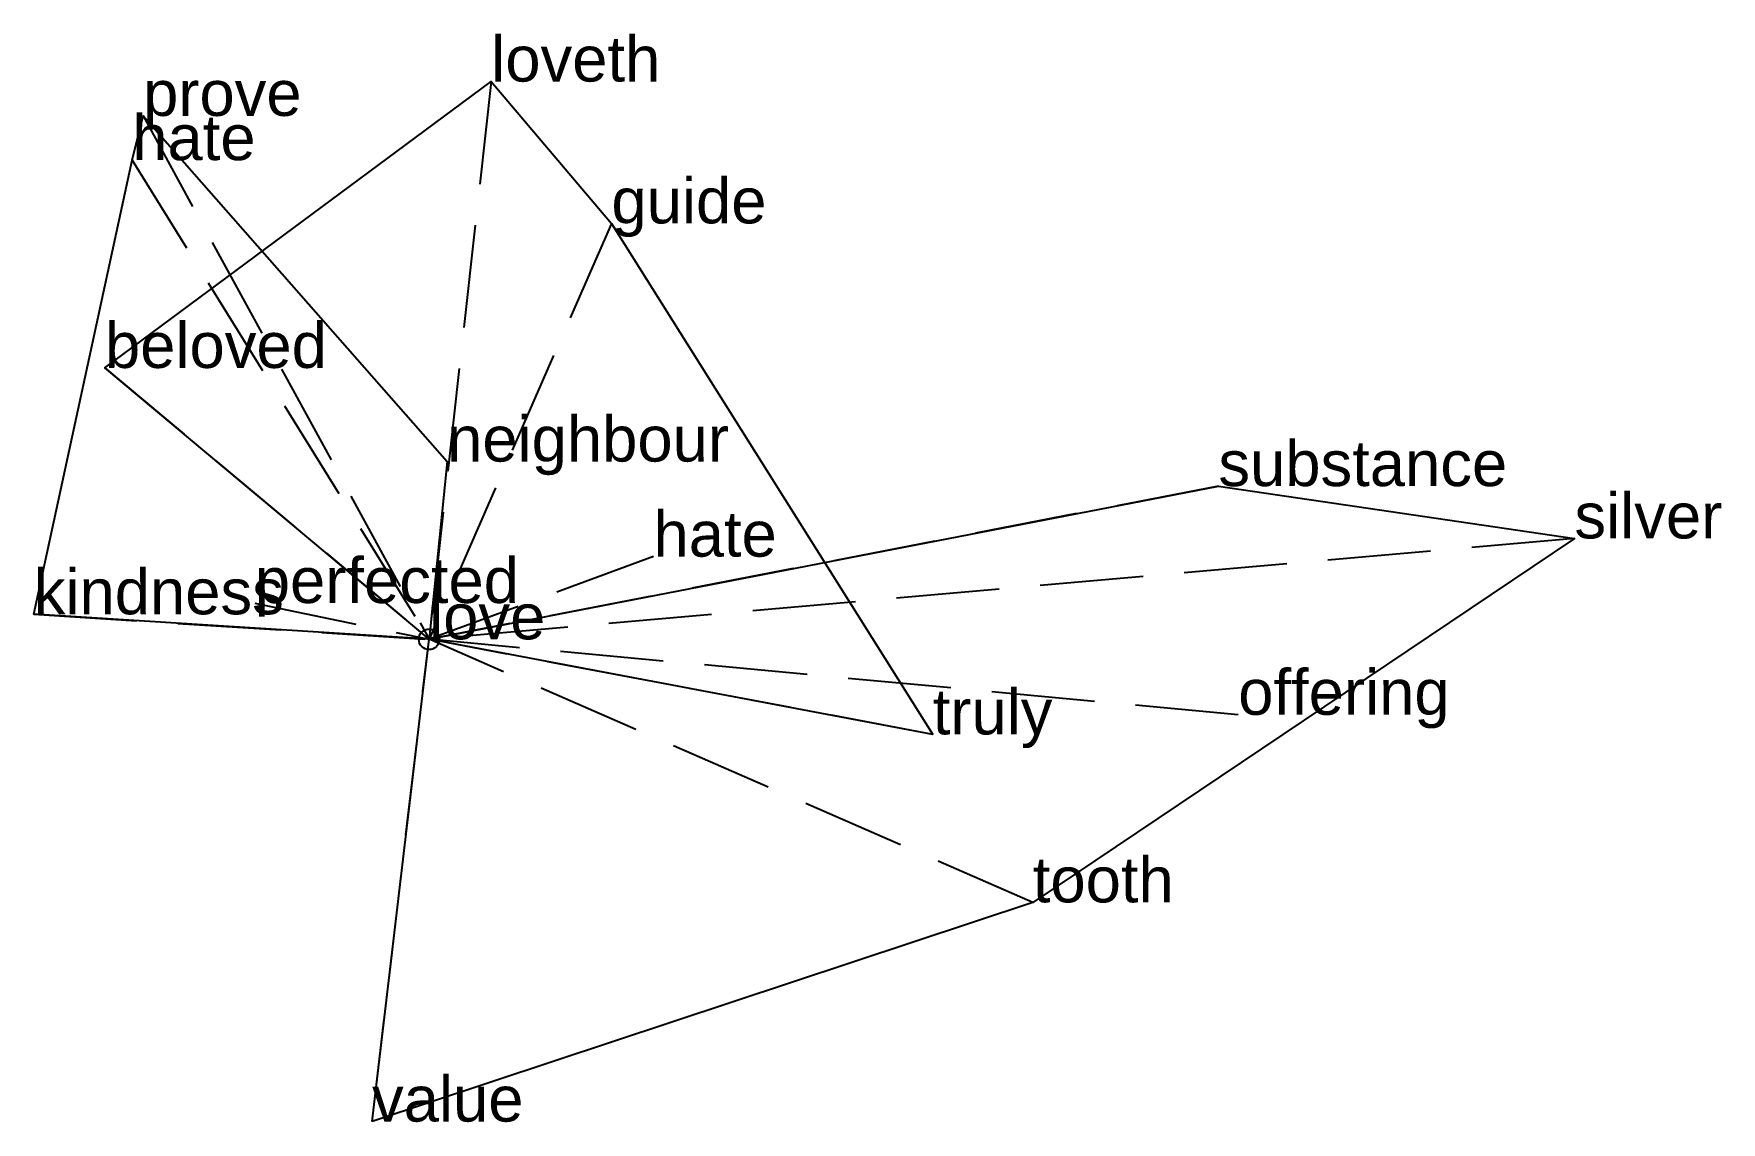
# Model space of a CAD drawing. Extents: x -0.96 to 3.13, y -1.17 to 1.47.
import ezdxf

# ---------------------------------------------------------------- set-up
doc = ezdxf.new("R2010")
doc.units = 0
doc.linetypes.add('DASHED2', pattern=[0.3, 0.25, -0.05])
for name, color, linetype in [('TEXT_nt', 1, 'CONTINUOUS'), ('TEXT_ot', 1, 'CONTINUOUS'), ('TEXT_q', 1, 'CONTINUOUS')]:
    doc.layers.add(name, color=color, linetype=linetype)
doc.styles.get("Standard").update_dxf_attribs({"font": 'arial.ttf'})

# ---------------------------------------------------------------- blocks, each defined once
blk = doc.blocks.new('ot')
at = {"layer": 'LINES_ot', "linetype": 'DASHED2'}
for p in [(0.1506, 1.3517), (0.4421, 1.008), (-0.786, 0.6577), (0.544, 0.2004), (0, 0), (1.2211, -0.2305)]:
    blk.add_line(p, (0, 0), dxfattribs=at)
at = {"layer": 'ORIGIN_ot'}
blk.add_circle((0, 0), 0.025, dxfattribs=at)
at = {"layer": 'TEXT_ot'}
for s, p in [('loveth', (0.1506, 1.3517)), ('guide', (0.4421, 1.008)), ('beloved', (-0.786, 0.6577)), ('hate', (0.544, 0.2004)), ('love', (0, 0)), ('truly', (1.2211, -0.2305))]:
    blk.add_text(s, height=0.11, dxfattribs=at).set_placement(p)
blk = doc.blocks.new('nt')
at = {"layer": 'LINES_nt', "linetype": 'DASHED2'}
for p in [(-0.6935, 1.2685), (-0.7198, 1.1612), (0.0436, 0.4308), (-0.4227, 0.088), (-0.9586, 0.0606), (0, 0)]:
    blk.add_line(p, (0, 0), dxfattribs=at)
at = {"layer": 'ORIGIN_nt'}
blk.add_circle((0, 0), 0.025, dxfattribs=at)
at = {"layer": 'TEXT_nt'}
for s, p in [('prove', (-0.6935, 1.2685)), ('hate', (-0.7198, 1.1612)), ('neighbour', (0.0436, 0.4308)), ('kindness', (-0.9586, 0.0606)), ('perfected', (-0.4227, 0.088)), ('love', (0, 0))]:
    blk.add_text(s, height=0.11, dxfattribs=at).set_placement(p)
blk = doc.blocks.new('q')
at = {"layer": 'LINES_q', "linetype": 'DASHED2'}
for p in [(1.9136, 0.3713), (2.7769, 0.2445), (-0.1384, -1.1687), (0, 0), (1.4637, -0.6375), (1.9618, -0.1829)]:
    blk.add_line(p, (0, 0), dxfattribs=at)
at = {"layer": 'ORIGIN_q'}
blk.add_circle((0, 0), 0.025, dxfattribs=at)
at = {"layer": 'TEXT_q'}
for s, p in [('substance', (1.9136, 0.3713)), ('silver', (2.7769, 0.2445)), ('love', (0, 0)), ('offering', (1.9618, -0.1829)), ('tooth', (1.4637, -0.6375)), ('value', (-0.1384, -1.1687))]:
    blk.add_text(s, height=0.11, dxfattribs=at).set_placement(p)

msp = doc.modelspace()

# ---------------------------------------------------------------- linework, layer by layer
at = {"layer": 'OUTLINE_nt', "linetype": 'CONTINUOUS'}
msp.add_polyline3d([(0, 0, 0), (-0.9586, 0.0606, 0), (-0.7198, 1.1612, 0), (-0.6935, 1.2685, 0), (0.0436, 0.4308, 0), (0, 0, 0)], close=True, dxfattribs=at)
at = {"layer": 'OUTLINE_ot', "linetype": 'CONTINUOUS'}
msp.add_polyline3d([(1.2211, -0.2305, 0), (0, 0, 0), (-0.786, 0.6577, 0), (0.1506, 1.3517, 0), (0.4421, 1.008, 0), (1.2211, -0.2305, 0)], close=True, dxfattribs=at)
at = {"layer": 'OUTLINE_q', "linetype": 'CONTINUOUS'}
msp.add_polyline3d([(-0.1384, -1.1687, 0), (0, 0, 0), (1.9136, 0.3713, 0), (2.7769, 0.2445, 0), (1.4637, -0.6375, 0), (-0.1384, -1.1687, 0)], close=True, dxfattribs=at)

# ---------------------------------------------------------------- block references
for name in ['ot', 'nt', 'q']:
    msp.add_blockref(name, (0, 0))

doc.saveas('drawing.dxf')
